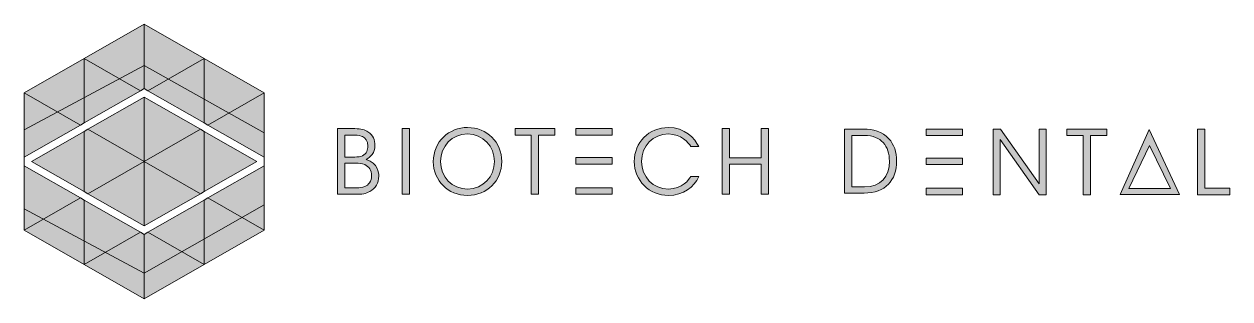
# Model space of a CAD drawing. Header units: inches. Extents: x 22 to 138, y -161 to -134.
import ezdxf

# ---------------------------------------------------------------- set-up
doc = ezdxf.new("R2010")
doc.units = ezdxf.units.IN
doc.header["$MEASUREMENT"] = 0
doc.layers.add('Calque 1', color=7, linetype='Continuous')

# ---------------------------------------------------------------- blocks, each defined once
blk = doc.blocks.new('block 4')
at = {"layer": 'Calque 1', "true_color": 0x2c8a86}
h = blk.add_hatch(color=137, dxfattribs=at)
h.dxf.hatch_style = 2
edge = h.paths.add_edge_path()
edge.add_spline(control_points=[(101.25, -144.48), (101.25, -144.48), (103.09, -144.48), (103.09, -144.48), (103.97, -144.48), (104.9, -144.68), (105.52, -145.41), (106.02, -145.96), (106.26, -146.68), (106.26, -147.56), (106.26, -149.41), (105.2, -150.64), (103.13, -150.64), (103.13, -150.64), (101.25, -150.64), (101.25, -150.64), (101.25, -150.64), (101.25, -144.48), (101.25, -144.48)], knot_values=[0, 0, 0, 0, 1, 1, 1, 2, 2, 2, 3, 3, 3, 4, 4, 4, 5, 5, 5, 6, 6, 6, 6], degree=3, periodic=1)
edge = h.paths.add_edge_path()
edge.add_spline(control_points=[(101.94, -150.04), (101.94, -150.04), (103.16, -150.04), (103.16, -150.04), (104.74, -150.04), (105.57, -149.06), (105.57, -147.58), (105.57, -146.86), (105.38, -146.23), (104.97, -145.78), (104.58, -145.37), (104, -145.09), (103.16, -145.09), (103.16, -145.09), (101.94, -145.09), (101.94, -145.09), (101.94, -145.09), (101.94, -150.04), (101.94, -150.04)], knot_values=[0, 0, 0, 0, 1, 1, 1, 2, 2, 2, 3, 3, 3, 4, 4, 4, 5, 5, 5, 6, 6, 6, 6], degree=3, periodic=1)
at = {"layer": 'Calque 1', "lineweight": 0}
for points in [[(101.25, -144.48), (101.25, -144.48), (103.09, -144.48), (103.09, -144.48), (103.97, -144.48), (104.9, -144.68), (105.52, -145.41), (106.02, -145.96), (106.26, -146.68), (106.26, -147.56), (106.26, -149.41), (105.2, -150.64), (103.13, -150.64), (103.13, -150.64), (101.25, -150.64), (101.25, -150.64), (101.25, -150.64), (101.25, -144.48), (101.25, -144.48)], [(101.94, -150.04), (101.94, -150.04), (103.16, -150.04), (103.16, -150.04), (104.74, -150.04), (105.57, -149.06), (105.57, -147.58), (105.57, -146.86), (105.38, -146.23), (104.97, -145.78), (104.58, -145.37), (104, -145.09), (103.16, -145.09), (103.16, -145.09), (101.94, -145.09), (101.94, -145.09), (101.94, -145.09), (101.94, -150.04), (101.94, -150.04)]]:
    blk.add_open_spline(points, degree=3, knots=[0, 0, 0, 0, 1, 1, 1, 2, 2, 2, 3, 3, 3, 4, 4, 4, 5, 5, 5, 6, 6, 6, 6], dxfattribs=at)
blk = doc.blocks.new('block 3')
at = {"layer": 'Calque 1', "true_color": 0x2c8a86}
h = blk.add_hatch(color=137, dxfattribs=at)
h.dxf.hatch_style = 2
edge = h.paths.add_edge_path()
edge.add_spline(control_points=[(52.44, -144.44), (52.44, -144.44), (54.11, -144.44), (54.11, -144.44), (54.68, -144.44), (55.07, -144.54), (55.36, -144.74), (55.87, -145.03), (56.04, -145.56), (56.04, -146.05), (56.04, -146.8), (55.62, -147.17), (55.19, -147.4), (56.33, -147.75), (56.41, -148.71), (56.41, -149), (56.4, -149.68), (56.08, -150.2), (55.54, -150.48), (55.17, -150.71), (54.81, -150.76), (54.19, -150.76), (54.19, -150.76), (52.44, -150.76), (52.44, -150.76), (52.44, -150.76), (52.44, -144.44), (52.44, -144.44)], knot_values=[0, 0, 0, 0, 1, 1, 1, 2, 2, 2, 3, 3, 3, 4, 4, 4, 5, 5, 5, 6, 6, 6, 7, 7, 7, 8, 8, 8, 9, 9, 9, 9], degree=3, periodic=1)
edge = h.paths.add_edge_path()
edge.add_spline(control_points=[(53.14, -147.17), (53.14, -147.17), (54.1, -147.17), (54.1, -147.17), (54.39, -147.17), (54.65, -147.14), (54.84, -147.05), (55.25, -146.82), (55.36, -146.49), (55.36, -146.11), (55.36, -145.64), (55.11, -145.33), (54.84, -145.21), (54.68, -145.12), (54.47, -145.07), (54.06, -145.06), (54.06, -145.06), (53.14, -145.06), (53.14, -145.06), (53.14, -145.06), (53.14, -147.17), (53.14, -147.17)], knot_values=[0, 0, 0, 0, 1, 1, 1, 2, 2, 2, 3, 3, 3, 4, 4, 4, 5, 5, 5, 6, 6, 6, 7, 7, 7, 7], degree=3, periodic=1)
edge = h.paths.add_edge_path()
edge.add_spline(control_points=[(53.14, -150.14), (53.14, -150.14), (54.29, -150.14), (54.29, -150.14), (54.54, -150.14), (54.83, -150.11), (55.06, -150.02), (55.43, -149.86), (55.72, -149.53), (55.72, -148.97), (55.72, -148.45), (55.45, -148.08), (55.05, -147.9), (54.77, -147.78), (54.55, -147.77), (54.16, -147.77), (54.16, -147.77), (53.14, -147.77), (53.14, -147.77), (53.14, -147.77), (53.14, -150.14), (53.14, -150.14)], knot_values=[0, 0, 0, 0, 1, 1, 1, 2, 2, 2, 3, 3, 3, 4, 4, 4, 5, 5, 5, 6, 6, 6, 7, 7, 7, 7], degree=3, periodic=1)
h = blk.add_hatch(color=137, dxfattribs=at)
h.dxf.hatch_style = 2
h.paths.add_polyline_path([(58.67, -144.44), (59.37, -144.44), (59.37, -150.76), (58.67, -150.76)])
h = blk.add_hatch(color=137, dxfattribs=at)
h.dxf.hatch_style = 2
edge = h.paths.add_edge_path()
edge.add_spline(control_points=[(61.66, -147.62), (61.66, -145.67), (63.17, -144.33), (64.95, -144.33), (66.81, -144.33), (68.25, -145.75), (68.25, -147.6), (68.25, -149.45), (66.82, -150.87), (64.95, -150.87), (63.08, -150.87), (61.66, -149.43), (61.66, -147.63), (61.66, -147.63), (61.66, -147.62), (61.66, -147.62)], knot_values=[0, 0, 0, 0, 1, 1, 1, 2, 2, 2, 3, 3, 3, 4, 4, 4, 5, 5, 5, 5], degree=3, periodic=1)
edge = h.paths.add_edge_path()
edge.add_spline(control_points=[(62.36, -147.6), (62.36, -149.09), (63.48, -150.25), (64.96, -150.25), (66.46, -150.25), (67.55, -149.04), (67.55, -147.6), (67.55, -146.16), (66.46, -144.95), (64.95, -144.95), (63.47, -144.95), (62.36, -146.13), (62.36, -147.59), (62.36, -147.59), (62.36, -147.6), (62.36, -147.6)], knot_values=[0, 0, 0, 0, 1, 1, 1, 2, 2, 2, 3, 3, 3, 4, 4, 4, 5, 5, 5, 5], degree=3, periodic=1)
h = blk.add_hatch(color=137, dxfattribs=at)
h.dxf.hatch_style = 2
h.paths.add_polyline_path([(71.09, -145.06), (69.54, -145.06), (69.54, -144.44), (73.36, -144.44), (73.36, -145.06), (71.8, -145.06), (71.8, -150.76), (71.09, -150.76)])
h = blk.add_hatch(color=137, dxfattribs=at)
h.dxf.hatch_style = 2
h.paths.add_polyline_path([(75.37, -145.06), (78.87, -145.06), (78.87, -144.44), (75.37, -144.44)])
h = blk.add_hatch(color=137, dxfattribs=at)
h.dxf.hatch_style = 2
edge = h.paths.add_edge_path()
edge.add_spline(control_points=[(87.21, -149.06), (86.8, -150.04), (85.7, -150.87), (84.31, -150.87), (82.44, -150.87), (81.01, -149.43), (81.01, -147.6), (81.01, -145.8), (82.4, -144.33), (84.3, -144.33), (85.86, -144.33), (86.85, -145.37), (87.21, -146.17), (87.21, -146.17), (86.45, -146.17), (86.45, -146.17), (86.24, -145.8), (85.52, -144.95), (84.3, -144.95), (82.82, -144.95), (81.71, -146.12), (81.71, -147.59), (81.71, -149.09), (82.83, -150.25), (84.3, -150.25), (85.62, -150.25), (86.3, -149.3), (86.45, -149.06), (86.45, -149.06), (87.21, -149.06), (87.21, -149.06)], knot_values=[0, 0, 0, 0, 1, 1, 1, 2, 2, 2, 3, 3, 3, 4, 4, 4, 5, 5, 5, 6, 6, 6, 7, 7, 7, 8, 8, 8, 9, 9, 9, 10, 10, 10, 10], degree=3, periodic=1)
h = blk.add_hatch(color=137, dxfattribs=at)
h.dxf.hatch_style = 2
h.paths.add_polyline_path([(89.46, -150.76), (89.46, -144.44), (90.16, -144.44), (90.16, -147.25), (93.21, -147.25), (93.21, -144.44), (93.92, -144.44), (93.92, -150.76), (93.21, -150.76), (93.21, -147.87), (90.16, -147.87), (90.16, -150.76)])
h = blk.add_hatch(color=137, dxfattribs=at)
h.dxf.hatch_style = 2
h.paths.add_polyline_path([(109.1, -145.11), (112.6, -145.11), (112.6, -144.48), (109.1, -144.48)])
h = blk.add_hatch(color=137, dxfattribs=at)
h.dxf.hatch_style = 2
h.paths.add_polyline_path([(119.99, -149.76), (119.98, -144.48), (120.66, -144.48), (120.66, -150.81), (119.98, -150.81), (116.23, -145.48), (116.24, -150.81), (115.56, -150.81), (115.56, -144.48), (116.28, -144.48)])
h = blk.add_hatch(color=137, dxfattribs=at)
h.dxf.hatch_style = 2
h.paths.add_polyline_path([(124.22, -145.11), (122.66, -145.11), (122.66, -144.48), (126.49, -144.48), (126.49, -145.11), (124.93, -145.11), (124.93, -150.81), (124.22, -150.81)])
h = blk.add_hatch(color=137, dxfattribs=at)
h.dxf.hatch_style = 2
h.paths.add_polyline_path([(133.49, -150.79), (127.78, -150.79), (130.59, -144.51)])
h.paths.add_polyline_path([(128.63, -150.2), (132.63, -150.2), (130.6, -146.07)])
h = blk.add_hatch(color=137, dxfattribs=at)
h.dxf.hatch_style = 2
h.paths.add_polyline_path([(135.23, -144.48), (135.94, -144.48), (135.94, -150.18), (138.35, -150.18), (138.35, -150.81), (135.23, -150.81)])
h = blk.add_hatch(color=137, dxfattribs=at)
h.dxf.hatch_style = 2
h.paths.add_polyline_path([(75.37, -147.86), (78.87, -147.86), (78.87, -147.23), (75.37, -147.23)])
h = blk.add_hatch(color=137, dxfattribs=at)
h.dxf.hatch_style = 2
h.paths.add_polyline_path([(109.1, -147.9), (112.6, -147.9), (112.6, -147.28), (109.1, -147.28)])
h = blk.add_hatch(color=137, dxfattribs=at)
h.dxf.hatch_style = 2
h.paths.add_polyline_path([(75.37, -150.76), (78.87, -150.76), (78.87, -150.14), (75.37, -150.14)])
h = blk.add_hatch(color=137, dxfattribs=at)
h.dxf.hatch_style = 2
h.paths.add_polyline_path([(109.1, -150.81), (112.6, -150.81), (112.6, -150.18), (109.1, -150.18)])
at = {"layer": 'Calque 1', "lineweight": 0}
for points in [[(58.67, -144.44), (59.37, -144.44), (59.37, -150.76), (58.67, -150.76), (58.67, -144.44)], [(71.09, -145.06), (69.54, -145.06), (69.54, -144.44), (73.36, -144.44), (73.36, -145.06), (71.8, -145.06), (71.8, -150.76), (71.09, -150.76), (71.09, -145.06)], [(75.37, -145.06), (78.87, -145.06), (78.87, -144.44), (75.37, -144.44), (75.37, -145.06)], [(89.46, -150.76), (89.46, -144.44), (90.16, -144.44), (90.16, -147.25), (93.21, -147.25), (93.21, -144.44), (93.92, -144.44), (93.92, -150.76), (93.21, -150.76), (93.21, -147.87), (90.16, -147.87), (90.16, -150.76), (89.46, -150.76)], [(109.1, -145.11), (112.6, -145.11), (112.6, -144.48), (109.1, -144.48), (109.1, -145.11)], [(119.99, -149.76), (119.98, -144.48), (120.66, -144.48), (120.66, -150.81), (119.98, -150.81), (116.23, -145.48), (116.24, -150.81), (115.56, -150.81), (115.56, -144.48), (116.28, -144.48), (119.99, -149.76)], [(124.22, -145.11), (122.66, -145.11), (122.66, -144.48), (126.49, -144.48), (126.49, -145.11), (124.93, -145.11), (124.93, -150.81), (124.22, -150.81), (124.22, -145.11)], [(133.49, -150.79), (127.78, -150.79), (130.59, -144.51), (133.49, -150.79)], [(135.23, -144.48), (135.94, -144.48), (135.94, -150.18), (138.35, -150.18), (138.35, -150.81), (135.23, -150.81), (135.23, -144.48)], [(128.63, -150.2), (132.63, -150.2), (130.6, -146.07), (128.63, -150.2)], [(75.37, -147.86), (78.87, -147.86), (78.87, -147.23), (75.37, -147.23), (75.37, -147.86)], [(109.1, -147.9), (112.6, -147.9), (112.6, -147.28), (109.1, -147.28), (109.1, -147.9)], [(75.37, -150.76), (78.87, -150.76), (78.87, -150.14), (75.37, -150.14), (75.37, -150.76)], [(109.1, -150.81), (112.6, -150.81), (112.6, -150.18), (109.1, -150.18), (109.1, -150.81)]]:
    blk.add_lwpolyline(points, dxfattribs=at)
for points, knots in [([(52.44, -144.44), (52.44, -144.44), (54.11, -144.44), (54.11, -144.44), (54.68, -144.44), (55.07, -144.54), (55.36, -144.74), (55.87, -145.03), (56.04, -145.56), (56.04, -146.05), (56.04, -146.8), (55.62, -147.17), (55.19, -147.4), (56.33, -147.75), (56.41, -148.71), (56.41, -149), (56.4, -149.68), (56.08, -150.2), (55.54, -150.48), (55.17, -150.71), (54.81, -150.76), (54.19, -150.76), (54.19, -150.76), (52.44, -150.76), (52.44, -150.76), (52.44, -150.76), (52.44, -144.44), (52.44, -144.44)], [0, 0, 0, 0, 1, 1, 1, 2, 2, 2, 3, 3, 3, 4, 4, 4, 5, 5, 5, 6, 6, 6, 7, 7, 7, 8, 8, 8, 9, 9, 9, 9]), ([(53.14, -147.17), (53.14, -147.17), (54.1, -147.17), (54.1, -147.17), (54.39, -147.17), (54.65, -147.14), (54.84, -147.05), (55.25, -146.82), (55.36, -146.49), (55.36, -146.11), (55.36, -145.64), (55.11, -145.33), (54.84, -145.21), (54.68, -145.12), (54.47, -145.07), (54.06, -145.06), (54.06, -145.06), (53.14, -145.06), (53.14, -145.06), (53.14, -145.06), (53.14, -147.17), (53.14, -147.17)], [0, 0, 0, 0, 1, 1, 1, 2, 2, 2, 3, 3, 3, 4, 4, 4, 5, 5, 5, 6, 6, 6, 7, 7, 7, 7]), ([(61.66, -147.62), (61.66, -145.67), (63.17, -144.33), (64.95, -144.33), (66.81, -144.33), (68.25, -145.75), (68.25, -147.6), (68.25, -149.45), (66.82, -150.87), (64.95, -150.87), (63.08, -150.87), (61.66, -149.43), (61.66, -147.63), (61.66, -147.63), (61.66, -147.62), (61.66, -147.62)], [0, 0, 0, 0, 1, 1, 1, 2, 2, 2, 3, 3, 3, 4, 4, 4, 5, 5, 5, 5]), ([(62.36, -147.6), (62.36, -149.09), (63.48, -150.25), (64.96, -150.25), (66.46, -150.25), (67.55, -149.04), (67.55, -147.6), (67.55, -146.16), (66.46, -144.95), (64.95, -144.95), (63.47, -144.95), (62.36, -146.13), (62.36, -147.59), (62.36, -147.59), (62.36, -147.6), (62.36, -147.6)], [0, 0, 0, 0, 1, 1, 1, 2, 2, 2, 3, 3, 3, 4, 4, 4, 5, 5, 5, 5]), ([(87.21, -149.06), (86.8, -150.04), (85.7, -150.87), (84.31, -150.87), (82.44, -150.87), (81.01, -149.43), (81.01, -147.6), (81.01, -145.8), (82.4, -144.33), (84.3, -144.33), (85.86, -144.33), (86.85, -145.37), (87.21, -146.17), (87.21, -146.17), (86.45, -146.17), (86.45, -146.17), (86.24, -145.8), (85.52, -144.95), (84.3, -144.95), (82.82, -144.95), (81.71, -146.12), (81.71, -147.59), (81.71, -149.09), (82.83, -150.25), (84.3, -150.25), (85.62, -150.25), (86.3, -149.3), (86.45, -149.06), (86.45, -149.06), (87.21, -149.06), (87.21, -149.06)], [0, 0, 0, 0, 1, 1, 1, 2, 2, 2, 3, 3, 3, 4, 4, 4, 5, 5, 5, 6, 6, 6, 7, 7, 7, 8, 8, 8, 9, 9, 9, 10, 10, 10, 10]), ([(53.14, -150.14), (53.14, -150.14), (54.29, -150.14), (54.29, -150.14), (54.54, -150.14), (54.83, -150.11), (55.06, -150.02), (55.43, -149.86), (55.72, -149.53), (55.72, -148.97), (55.72, -148.45), (55.45, -148.08), (55.05, -147.9), (54.77, -147.78), (54.55, -147.77), (54.16, -147.77), (54.16, -147.77), (53.14, -147.77), (53.14, -147.77), (53.14, -147.77), (53.14, -150.14), (53.14, -150.14)], [0, 0, 0, 0, 1, 1, 1, 2, 2, 2, 3, 3, 3, 4, 4, 4, 5, 5, 5, 6, 6, 6, 7, 7, 7, 7])]:
    blk.add_open_spline(points, degree=3, knots=knots, dxfattribs=at)
at = {"layer": 'Calque 1'}
blk.add_blockref('block 4', (0, 0), dxfattribs=at)
blk = doc.blocks.new('block 2')
at = {"layer": 'Calque 1'}
blk.add_blockref('block 3', (0, 0), dxfattribs=at)
blk = doc.blocks.new('block 5')
at = {"layer": 'Calque 1', "true_color": 0x1ba8aa}
h = blk.add_hatch(color=134, dxfattribs=at)
h.dxf.hatch_style = 2
h.paths.add_polyline_path([(33.47, -140.79), (33.83, -140.59), (33.83, -134.38), (33.83, -134.38), (28.04, -137.69)])
at = {"layer": 'Calque 1', "true_color": 0x3cb6aa}
h = blk.add_hatch(color=135, dxfattribs=at)
h.dxf.hatch_style = 2
h.paths.add_polyline_path([(39.61, -137.69), (39.61, -137.69), (33.83, -134.38), (33.83, -140.59), (34.18, -140.79)])
at = {"layer": 'Calque 1', "true_color": 0x02ae93}
h = blk.add_hatch(color=134, dxfattribs=at)
h.dxf.hatch_style = 2
h.paths.add_polyline_path([(28.04, -143.89), (28.04, -137.69), (22.26, -140.99), (27.69, -144.09)])
at = {"layer": 'Calque 1', "true_color": 0x1bb0af}
h = blk.add_hatch(color=134, dxfattribs=at)
h.dxf.hatch_style = 2
h.paths.add_polyline_path([(33.47, -140.79), (28.04, -137.69), (28.04, -143.89)])
at = {"layer": 'Calque 1', "true_color": 0x0fa39f}
h = blk.add_hatch(color=134, dxfattribs=at)
h.dxf.hatch_style = 2
h.paths.add_polyline_path([(39.61, -143.89), (39.61, -137.69), (39.61, -137.69), (34.18, -140.79)])
at = {"layer": 'Calque 1', "true_color": 0x059f93}
h = blk.add_hatch(color=134, dxfattribs=at)
h.dxf.hatch_style = 2
h.paths.add_polyline_path([(39.96, -144.09), (45.39, -140.99), (45.39, -140.99), (39.61, -137.69), (39.61, -143.89)])
at = {"layer": 'Calque 1', "true_color": 0x49b384}
h = blk.add_hatch(color=125, dxfattribs=at)
h.dxf.hatch_style = 2
h.paths.add_polyline_path([(22.26, -140.99), (22.26, -147.2), (27.69, -144.09)])
at = {"layer": 'Calque 1', "true_color": 0x01ae9a}
h = blk.add_hatch(color=134, dxfattribs=at)
h.dxf.hatch_style = 2
h.paths.add_polyline_path([(28.4, -144.5), (33.83, -147.6), (33.83, -141.4)])
at = {"layer": 'Calque 1', "true_color": 0x007c62}
h = blk.add_hatch(color=126, dxfattribs=at)
h.dxf.hatch_style = 2
h.paths.add_polyline_path([(33.83, -141.4), (33.83, -147.6), (39.25, -144.5)])
at = {"layer": 'Calque 1', "true_color": 0x2c8a86}
h = blk.add_hatch(color=137, dxfattribs=at)
h.dxf.hatch_style = 2
h.paths.add_polyline_path([(45.39, -147.19), (45.39, -140.99), (39.96, -144.09)])
at = {"layer": 'Calque 1', "true_color": 0x6bbe9d}
h = blk.add_hatch(color=113, dxfattribs=at)
h.dxf.hatch_style = 2
h.paths.add_polyline_path([(22.97, -147.6), (28.04, -150.5), (28.04, -144.7)])
at = {"layer": 'Calque 1', "true_color": 0x1db0a0}
h = blk.add_hatch(color=134, dxfattribs=at)
h.dxf.hatch_style = 2
h.paths.add_polyline_path([(33.83, -147.6), (28.4, -144.5), (28.04, -144.7), (28.04, -150.5), (28.4, -150.7)])
at = {"layer": 'Calque 1', "true_color": 0x008e7a}
h = blk.add_hatch(color=124, dxfattribs=at)
h.dxf.hatch_style = 2
h.paths.add_polyline_path([(33.83, -147.6), (39.25, -150.7), (39.61, -150.5), (39.61, -144.7), (39.25, -144.5)])
at = {"layer": 'Calque 1', "true_color": 0x2a7b78}
h = blk.add_hatch(color=137, dxfattribs=at)
h.dxf.hatch_style = 2
h.paths.add_polyline_path([(44.68, -147.6), (39.61, -144.7), (39.61, -150.5)])
at = {"layer": 'Calque 1', "true_color": 0xb6dabc}
h = blk.add_hatch(color=9, dxfattribs=at)
h.dxf.hatch_style = 2
h.paths.add_polyline_path([(22.26, -148.01), (22.26, -154.21), (27.69, -151.11)])
at = {"layer": 'Calque 1', "true_color": 0x43b38c}
h = blk.add_hatch(color=125, dxfattribs=at)
h.dxf.hatch_style = 2
h.paths.add_polyline_path([(28.4, -150.7), (33.83, -153.8), (33.83, -147.6)])
at = {"layer": 'Calque 1', "true_color": 0x007c62}
h = blk.add_hatch(color=126, dxfattribs=at)
h.dxf.hatch_style = 2
h.paths.add_polyline_path([(33.83, -153.8), (39.25, -150.7), (33.83, -147.6)])
at = {"layer": 'Calque 1', "true_color": 0x007a3d}
h = blk.add_hatch(color=116, dxfattribs=at)
h.dxf.hatch_style = 2
h.paths.add_polyline_path([(45.39, -154.21), (45.39, -148.01), (39.96, -151.11)])
at = {"layer": 'Calque 1', "true_color": 0xabd194}
h = blk.add_hatch(color=253, dxfattribs=at)
h.dxf.hatch_style = 2
h.paths.add_polyline_path([(27.69, -151.11), (22.26, -154.21), (22.26, -154.21), (28.04, -157.51), (28.04, -151.31)])
at = {"layer": 'Calque 1', "true_color": 0x93c355}
h = blk.add_hatch(color=73, dxfattribs=at)
h.dxf.hatch_style = 2
h.paths.add_polyline_path([(28.04, -157.51), (33.47, -154.41), (28.04, -151.31)])
at = {"layer": 'Calque 1', "true_color": 0x329e36}
h = blk.add_hatch(color=95, dxfattribs=at)
h.dxf.hatch_style = 2
h.paths.add_polyline_path([(34.18, -154.41), (39.61, -157.51), (39.61, -157.51), (39.61, -151.31)])
at = {"layer": 'Calque 1', "true_color": 0x3b8f35}
h = blk.add_hatch(color=97, dxfattribs=at)
h.dxf.hatch_style = 2
h.paths.add_polyline_path([(39.61, -151.31), (39.61, -157.51), (45.39, -154.21), (39.96, -151.11)])
at = {"layer": 'Calque 1', "true_color": 0x74b958}
h = blk.add_hatch(color=83, dxfattribs=at)
h.dxf.hatch_style = 2
h.paths.add_polyline_path([(33.83, -160.82), (33.83, -154.62), (33.47, -154.41), (28.04, -157.51), (33.83, -160.82), (33.83, -160.82)])
at = {"layer": 'Calque 1', "true_color": 0x63b22e}
h = blk.add_hatch(color=85, dxfattribs=at)
h.dxf.hatch_style = 2
h.paths.add_polyline_path([(33.83, -154.62), (33.83, -160.82), (33.83, -160.82), (39.61, -157.51), (39.61, -157.51), (34.18, -154.41)])
at = {"layer": 'Calque 1', "lineweight": 0}
for points in [[(33.47, -140.79), (33.83, -140.59), (33.83, -134.38), (33.83, -134.38), (28.04, -137.69), (33.47, -140.79)], [(39.61, -137.69), (39.61, -137.69), (33.83, -134.38), (33.83, -140.59), (34.18, -140.79), (39.61, -137.69)], [(28.04, -143.89), (28.04, -137.69), (22.26, -140.99), (27.69, -144.09), (28.04, -143.89)], [(33.47, -140.79), (28.04, -137.69), (28.04, -143.89), (33.47, -140.79)], [(39.61, -143.89), (39.61, -137.69), (39.61, -137.69), (34.18, -140.79), (39.61, -143.89)], [(39.96, -144.09), (45.39, -140.99), (45.39, -140.99), (39.61, -137.69), (39.61, -143.89), (39.96, -144.09)], [(22.26, -144.56), (22.26, -152.14), (33.81, -158.36), (45.36, -151.77), (45.36, -144.84), (33.81, -138.37), (22.26, -144.56)], [(22.26, -140.99), (22.26, -147.2), (27.69, -144.09), (22.26, -140.99)], [(28.4, -144.5), (33.83, -147.6), (33.83, -141.4), (28.4, -144.5)], [(33.83, -141.4), (33.83, -147.6), (39.25, -144.5), (33.83, -141.4)], [(45.39, -147.19), (45.39, -140.99), (39.96, -144.09), (45.39, -147.19)], [(22.97, -147.6), (28.04, -150.5), (28.04, -144.7), (22.97, -147.6)], [(33.83, -147.6), (28.4, -144.5), (28.04, -144.7), (28.04, -150.5), (28.4, -150.7), (33.83, -147.6)], [(33.83, -147.6), (39.25, -150.7), (39.61, -150.5), (39.61, -144.7), (39.25, -144.5), (33.83, -147.6)], [(44.68, -147.6), (39.61, -144.7), (39.61, -150.5), (44.68, -147.6)], [(22.26, -148.01), (22.26, -154.21), (27.69, -151.11), (22.26, -148.01)], [(28.4, -150.7), (33.83, -153.8), (33.83, -147.6), (28.4, -150.7)], [(33.83, -153.8), (39.25, -150.7), (33.83, -147.6), (33.83, -153.8)], [(45.39, -154.21), (45.39, -148.01), (39.96, -151.11), (45.39, -154.21)], [(27.69, -151.11), (22.26, -154.21), (22.26, -154.21), (28.04, -157.51), (28.04, -151.31), (27.69, -151.11)], [(28.04, -157.51), (33.47, -154.41), (28.04, -151.31), (28.04, -157.51)], [(34.18, -154.41), (39.61, -157.51), (39.61, -157.51), (39.61, -151.31), (34.18, -154.41)], [(39.61, -151.31), (39.61, -157.51), (45.39, -154.21), (45.39, -154.21), (39.96, -151.11), (39.61, -151.31)], [(33.83, -160.82), (33.83, -154.62), (33.47, -154.41), (28.04, -157.51), (33.83, -160.82), (33.83, -160.82), (33.83, -160.82)], [(33.83, -154.62), (33.83, -160.82), (33.83, -160.82), (39.61, -157.51), (39.61, -157.51), (34.18, -154.41), (33.83, -154.62)]]:
    blk.add_lwpolyline(points, dxfattribs=at)

msp = doc.modelspace()

# ---------------------------------------------------------------- block references
at = {"layer": 'Calque 1'}
for name in ['block 5', 'block 2']:
    msp.add_blockref(name, (0, 0), dxfattribs=at)

doc.saveas('drawing.dxf')
